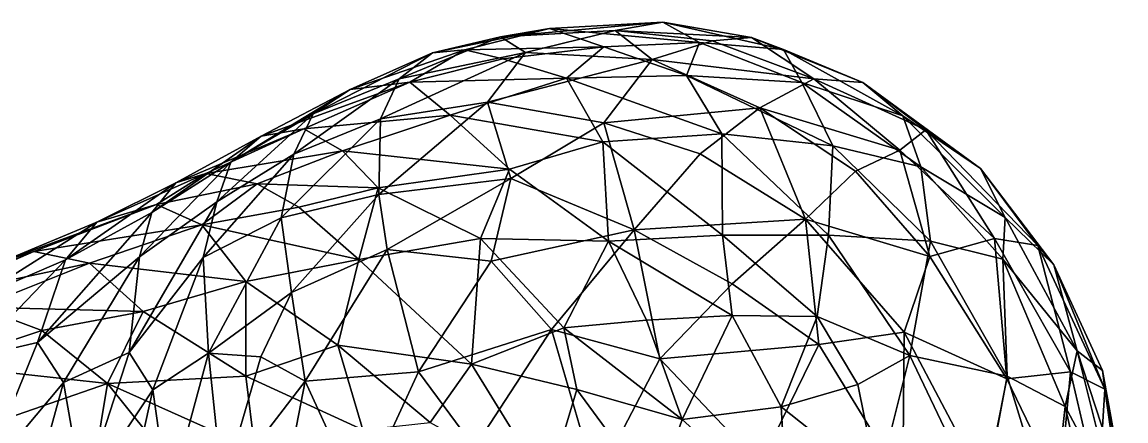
# Model space of a CAD drawing. Extents: x 373697 to 374058, y 6959904 to 6960301.
# Drawn here: x 373995.43 to 374034.31, y 6960139.46 to 6960153.51 of the extents above; entities that cross this region are included whole.
import ezdxf

# ---------------------------------------------------------------- set-up
doc = ezdxf.new("R2010")
doc.units = 0
doc.layers.add('Bht_Fk', color=7, linetype='CONTINUOUS')

msp = doc.modelspace()

# ---------------------------------------------------------------- linework, layer by layer
at = {"layer": 'Bht_Fk'}
for points in [[(374018.001, 6960153.511, 125.542), (374012.284, 6960152.988, 123.894), (374014.007, 6960153.281, 122.673)], [(374016.317, 6960153.218, 126.79), (374012.284, 6960152.988, 123.894), (374018.001, 6960153.511, 125.542)], [(374018.001, 6960153.511, 125.542), (374014.007, 6960153.281, 122.673), (374019.284, 6960152.79, 124.146)], [(374016.317, 6960153.218, 126.79), (374018.001, 6960153.511, 125.542), (374021.116, 6960152.963, 127.759)], [(374021.116, 6960152.963, 127.759), (374018.001, 6960153.511, 125.542), (374022.247, 6960152.54, 126.727)], [(374018.001, 6960153.511, 125.542), (374019.284, 6960152.79, 124.146), (374022.247, 6960152.54, 126.727)], [(374014.007, 6960153.281, 122.673), (374009.883, 6960152.43, 121.489), (374011.03, 6960152.536, 120.52)], [(374012.284, 6960152.988, 123.894), (374009.883, 6960152.43, 121.489), (374014.007, 6960153.281, 122.673)], [(374014.007, 6960153.281, 122.673), (374011.03, 6960152.536, 120.52), (374015.918, 6960152.644, 121.742)], [(374016.317, 6960153.218, 126.79), (374013.165, 6960152.436, 126.192), (374012.284, 6960152.988, 123.894)], [(374013.165, 6960152.436, 126.192), (374016.317, 6960153.218, 126.79), (374017.62, 6960152.197, 128.952)], [(374014.007, 6960153.281, 122.673), (374015.918, 6960152.644, 121.742), (374019.284, 6960152.79, 124.146)], [(374016.317, 6960153.218, 126.79), (374019.734, 6960152.851, 128.627), (374017.62, 6960152.197, 128.952)], [(374016.317, 6960153.218, 126.79), (374021.116, 6960152.963, 127.759), (374019.734, 6960152.851, 128.627)], [(374012.284, 6960152.988, 123.894), (374008.712, 6960151.509, 122.812), (374009.883, 6960152.43, 121.489)], [(374008.712, 6960151.509, 122.812), (374012.284, 6960152.988, 123.894), (374013.165, 6960152.436, 126.192)], [(374018.835, 6960151.626, 122.032), (374019.284, 6960152.79, 124.146), (374015.918, 6960152.644, 121.742)], [(374017.62, 6960152.197, 128.952), (374019.734, 6960152.851, 128.627), (374023.321, 6960151.513, 130.481)], [(374022.893, 6960151.384, 125.212), (374019.284, 6960152.79, 124.146), (374018.835, 6960151.626, 122.032)], [(374022.247, 6960152.54, 126.727), (374019.284, 6960152.79, 124.146), (374022.893, 6960151.384, 125.212)], [(374019.734, 6960152.851, 128.627), (374021.116, 6960152.963, 127.759), (374023.321, 6960151.513, 130.481)], [(374021.116, 6960152.963, 127.759), (374022.247, 6960152.54, 126.727), (374025.048, 6960151.381, 129.158)], [(374023.321, 6960151.513, 130.481), (374021.116, 6960152.963, 127.759), (374025.048, 6960151.381, 129.158)], [(374009.883, 6960152.43, 121.489), (374005.687, 6960150.278, 120.23), (374006.987, 6960151.134, 118.955)], [(374008.712, 6960151.509, 122.812), (374005.687, 6960150.278, 120.23), (374009.883, 6960152.43, 121.489)], [(374011.03, 6960152.536, 120.52), (374006.987, 6960151.134, 118.955), (374009.087, 6960151.399, 117.901)], [(374006.987, 6960151.134, 118.955), (374011.03, 6960152.536, 120.52), (374009.883, 6960152.43, 121.489)], [(374011.824, 6960150.685, 127.084), (374008.049, 6960150.104, 124.249), (374013.165, 6960152.436, 126.192)], [(374013.165, 6960152.436, 126.192), (374008.049, 6960150.104, 124.249), (374008.712, 6960151.509, 122.812)], [(374009.087, 6960151.399, 117.901), (374012.367, 6960152.222, 119.674), (374011.03, 6960152.536, 120.52)], [(374015.918, 6960152.644, 121.742), (374011.03, 6960152.536, 120.52), (374012.367, 6960152.222, 119.674)], [(374011.824, 6960150.685, 127.084), (374013.165, 6960152.436, 126.192), (374017.62, 6960152.197, 128.952)], [(374015.918, 6960152.644, 121.742), (374012.367, 6960152.222, 119.674), (374014.606, 6960151.535, 119.512)], [(374018.835, 6960151.626, 122.032), (374015.918, 6960152.644, 121.742), (374014.606, 6960151.535, 119.512)], [(374026.452, 6960150.211, 127.868), (374022.247, 6960152.54, 126.727), (374022.893, 6960151.384, 125.212)], [(374025.048, 6960151.381, 129.158), (374022.247, 6960152.54, 126.727), (374026.452, 6960150.211, 127.868)], [(374012.367, 6960152.222, 119.674), (374009.087, 6960151.399, 117.901), (374014.606, 6960151.535, 119.512)], [(374011.824, 6960150.685, 127.084), (374017.62, 6960152.197, 128.952), (374015.922, 6960149.966, 129.969)], [(374015.922, 6960149.966, 129.969), (374017.62, 6960152.197, 128.952), (374021.412, 6960150.489, 131.5)], [(374021.412, 6960150.489, 131.5), (374017.62, 6960152.197, 128.952), (374023.321, 6960151.513, 130.481)], [(374008.049, 6960150.104, 124.249), (374005.001, 6960148.862, 121.688), (374008.712, 6960151.509, 122.812)], [(374005.687, 6960150.278, 120.23), (374008.712, 6960151.509, 122.812), (374005.001, 6960148.862, 121.688)], [(374009.087, 6960151.399, 117.901), (374010.503, 6960150.238, 116.337), (374014.606, 6960151.535, 119.512)], [(374010.503, 6960150.238, 116.337), (374015.886, 6960149.291, 118.075), (374014.606, 6960151.535, 119.512)], [(374014.606, 6960151.535, 119.512), (374020.08, 6960149.573, 120.967), (374018.835, 6960151.626, 122.032)], [(374014.606, 6960151.535, 119.512), (374015.886, 6960149.291, 118.075), (374020.08, 6960149.573, 120.967)], [(374023.988, 6960149.149, 123.802), (374018.835, 6960151.626, 122.032), (374020.08, 6960149.573, 120.967)], [(374018.835, 6960151.626, 122.032), (374023.988, 6960149.149, 123.802), (374022.893, 6960151.384, 125.212)], [(374021.412, 6960150.489, 131.5), (374023.321, 6960151.513, 130.481), (374026.346, 6960148.997, 132.625)], [(374023.321, 6960151.513, 130.481), (374027.257, 6960149.715, 131.135), (374026.346, 6960148.997, 132.625)], [(374025.048, 6960151.381, 129.158), (374027.257, 6960149.715, 131.135), (374023.321, 6960151.513, 130.481)], [(374002.783, 6960148.576, 117.66), (374003.857, 6960149.487, 116.396), (374006.987, 6960151.134, 118.955)], [(374005.687, 6960150.278, 120.23), (374002.783, 6960148.576, 117.66), (374006.987, 6960151.134, 118.955)], [(374006.987, 6960151.134, 118.955), (374003.857, 6960149.487, 116.396), (374009.087, 6960151.399, 117.901)], [(374003.857, 6960149.487, 116.396), (374005.349, 6960149.749, 115.08), (374009.087, 6960151.399, 117.901)], [(374005.349, 6960149.749, 115.08), (374010.503, 6960150.238, 116.337), (374009.087, 6960151.399, 117.901)], [(374026.452, 6960150.211, 127.868), (374022.893, 6960151.384, 125.212), (374027.086, 6960148.413, 126.311)], [(374022.893, 6960151.384, 125.212), (374023.988, 6960149.149, 123.802), (374027.086, 6960148.413, 126.311)], [(374029.185, 6960148.355, 130.296), (374027.257, 6960149.715, 131.135), (374025.048, 6960151.381, 129.158)], [(374029.185, 6960148.355, 130.296), (374025.048, 6960151.381, 129.158), (374026.452, 6960150.211, 127.868)], [(374011.824, 6960150.685, 127.084), (374012.644, 6960148.006, 129.241), (374007.995, 6960147.436, 126.147)], [(374011.824, 6960150.685, 127.084), (374007.995, 6960147.436, 126.147), (374008.049, 6960150.104, 124.249)], [(374011.824, 6960150.685, 127.084), (374015.922, 6960149.966, 129.969), (374012.644, 6960148.006, 129.241)], [(374019.309, 6960148.874, 131.879), (374015.922, 6960149.966, 129.969), (374021.412, 6960150.489, 131.5)], [(374019.309, 6960148.874, 131.879), (374021.412, 6960150.489, 131.5), (374023.023, 6960146.565, 133.685)], [(374021.412, 6960150.489, 131.5), (374024.78, 6960148.26, 133.228), (374023.023, 6960146.565, 133.685)], [(374026.346, 6960148.997, 132.625), (374024.78, 6960148.26, 133.228), (374021.412, 6960150.489, 131.5)], [(374005.687, 6960150.278, 120.23), (374005.001, 6960148.862, 121.688), (374002.29, 6960147.178, 119.175)], [(374005.687, 6960150.278, 120.23), (374002.29, 6960147.178, 119.175), (374002.783, 6960148.576, 117.66)], [(374008.049, 6960150.104, 124.249), (374007.995, 6960147.436, 126.147), (374004.553, 6960146.619, 123.111)], [(374005.001, 6960148.862, 121.688), (374008.049, 6960150.104, 124.249), (374004.553, 6960146.619, 123.111)], [(374005.349, 6960149.749, 115.08), (374006.716, 6960148.975, 113.676), (374010.503, 6960150.238, 116.337)], [(374006.716, 6960148.975, 113.676), (374012.596, 6960148.328, 115.52), (374010.503, 6960150.238, 116.337)], [(374012.596, 6960148.328, 115.52), (374015.886, 6960149.291, 118.075), (374010.503, 6960150.238, 116.337)], [(374012.644, 6960148.006, 129.241), (374015.922, 6960149.966, 129.969), (374016.992, 6960146.198, 131.993)], [(374015.922, 6960149.966, 129.969), (374019.309, 6960148.874, 131.879), (374016.992, 6960146.198, 131.993)], [(374029.185, 6960148.355, 130.296), (374026.452, 6960150.211, 127.868), (374030.052, 6960146.625, 128.952)], [(374026.452, 6960150.211, 127.868), (374027.086, 6960148.413, 126.311), (374030.052, 6960146.625, 128.952)], [(374000.845, 6960147.846, 113.701), (374005.349, 6960149.749, 115.08), (374003.857, 6960149.487, 116.396)], [(374000.845, 6960147.846, 113.701), (374001.905, 6960148.177, 112.653), (374005.349, 6960149.749, 115.08)], [(374001.905, 6960148.177, 112.653), (374006.716, 6960148.975, 113.676), (374005.349, 6960149.749, 115.08)], [(374015.886, 6960149.291, 118.075), (374020.102, 6960146.007, 118.833), (374020.08, 6960149.573, 120.967)], [(374023.829, 6960146.01, 121.62), (374023.988, 6960149.149, 123.802), (374020.08, 6960149.573, 120.967)], [(374020.08, 6960149.573, 120.967), (374020.102, 6960146.007, 118.833), (374023.829, 6960146.01, 121.62)], [(374029.68, 6960145.886, 133.716), (374026.346, 6960148.997, 132.625), (374027.257, 6960149.715, 131.135)], [(374031.207, 6960145.64, 132.406), (374029.68, 6960145.886, 133.716), (374027.257, 6960149.715, 131.135)], [(374029.185, 6960148.355, 130.296), (374031.207, 6960145.64, 132.406), (374027.257, 6960149.715, 131.135)], [(373999.996, 6960146.808, 115.14), (374003.857, 6960149.487, 116.396), (374002.783, 6960148.576, 117.66)], [(374000.845, 6960147.846, 113.701), (374003.857, 6960149.487, 116.396), (373999.996, 6960146.808, 115.14)], [(374012.596, 6960148.328, 115.52), (374016.079, 6960145.791, 116.047), (374015.886, 6960149.291, 118.075)], [(374015.886, 6960149.291, 118.075), (374016.079, 6960145.791, 116.047), (374020.102, 6960146.007, 118.833)], [(374001.808, 6960145.222, 120.319), (374005.001, 6960148.862, 121.688), (374004.553, 6960146.619, 123.111)], [(374001.808, 6960145.222, 120.319), (374002.29, 6960147.178, 119.175), (374005.001, 6960148.862, 121.688)], [(374001.905, 6960148.177, 112.653), (374003.709, 6960147.816, 111.471), (374006.716, 6960148.975, 113.676)], [(374003.709, 6960147.816, 111.471), (374007.969, 6960147.674, 112.695), (374006.716, 6960148.975, 113.676)], [(374006.716, 6960148.975, 113.676), (374007.969, 6960147.674, 112.695), (374012.596, 6960148.328, 115.52)], [(374016.992, 6960146.198, 131.993), (374019.309, 6960148.874, 131.879), (374023.023, 6960146.565, 133.685)], [(374027.43, 6960145.795, 124.733), (374023.988, 6960149.149, 123.802), (374023.829, 6960146.01, 121.62)], [(374023.988, 6960149.149, 123.802), (374027.43, 6960145.795, 124.733), (374027.086, 6960148.413, 126.311)], [(374024.78, 6960148.26, 133.228), (374026.346, 6960148.997, 132.625), (374027.406, 6960145.256, 134.483)], [(374026.346, 6960148.997, 132.625), (374029.68, 6960145.886, 133.716), (374027.406, 6960145.256, 134.483)], [(374002.29, 6960147.178, 119.175), (373999.563, 6960145.237, 116.668), (374002.783, 6960148.576, 117.66)], [(374002.783, 6960148.576, 117.66), (373999.563, 6960145.237, 116.668), (373999.996, 6960146.808, 115.14)], [(374027.086, 6960148.413, 126.311), (374029.975, 6960145.162, 127.311), (374030.052, 6960146.625, 128.952)], [(374027.43, 6960145.795, 124.733), (374029.975, 6960145.162, 127.311), (374027.086, 6960148.413, 126.311)], [(374001.905, 6960148.177, 112.653), (374000.845, 6960147.846, 113.701), (373998.066, 6960146.468, 111.189)], [(374000.168, 6960147.09, 110.159), (374001.905, 6960148.177, 112.653), (373998.066, 6960146.468, 111.189)], [(374003.709, 6960147.816, 111.471), (374001.905, 6960148.177, 112.653), (374000.168, 6960147.09, 110.159)], [(374011.573, 6960145.891, 113.347), (374012.596, 6960148.328, 115.52), (374007.969, 6960147.674, 112.695)], [(374012.644, 6960148.006, 129.241), (374008.295, 6960145.5, 127.306), (374007.995, 6960147.436, 126.147)], [(374012.644, 6960148.006, 129.241), (374011.958, 6960145.084, 129.889), (374008.295, 6960145.5, 127.306)], [(374011.573, 6960145.891, 113.347), (374016.079, 6960145.791, 116.047), (374012.596, 6960148.328, 115.52)], [(374011.958, 6960145.084, 129.889), (374012.644, 6960148.006, 129.241), (374016.992, 6960146.198, 131.993)], [(374024.78, 6960148.26, 133.228), (374027.406, 6960145.256, 134.483), (374023.023, 6960146.565, 133.685)], [(374031.772, 6960144.955, 130.947), (374029.185, 6960148.355, 130.296), (374030.052, 6960146.625, 128.952)], [(374031.207, 6960145.64, 132.406), (374029.185, 6960148.355, 130.296), (374031.772, 6960144.955, 130.947)], [(374000.845, 6960147.846, 113.701), (373996.957, 6960145.132, 112.525), (373998.066, 6960146.468, 111.189)], [(373999.996, 6960146.808, 115.14), (373996.957, 6960145.132, 112.525), (374000.845, 6960147.846, 113.701)], [(374001.76, 6960146.366, 108.91), (374003.709, 6960147.816, 111.471), (374000.168, 6960147.09, 110.159)], [(374005.181, 6960146.997, 110.847), (374003.709, 6960147.816, 111.471), (374001.76, 6960146.366, 108.91)], [(374003.709, 6960147.816, 111.471), (374005.181, 6960146.997, 110.847), (374007.969, 6960147.674, 112.695)], [(374007.292, 6960145.15, 110.364), (374007.969, 6960147.674, 112.695), (374005.181, 6960146.997, 110.847)], [(374007.969, 6960147.674, 112.695), (374007.292, 6960145.15, 110.364), (374011.573, 6960145.891, 113.347)], [(374004.553, 6960146.619, 123.111), (374007.995, 6960147.436, 126.147), (374004.923, 6960143.984, 124.921)], [(374007.995, 6960147.436, 126.147), (374008.295, 6960145.5, 127.306), (374004.923, 6960143.984, 124.921)], [(373998.066, 6960146.468, 111.189), (373994.796, 6960145.1, 108.472), (374000.168, 6960147.09, 110.159)], [(374000.168, 6960147.09, 110.159), (373994.796, 6960145.1, 108.472), (373995.846, 6960145.431, 107.074)], [(374001.76, 6960146.366, 108.91), (374000.168, 6960147.09, 110.159), (373995.846, 6960145.431, 107.074)], [(374002.29, 6960147.178, 119.175), (374001.808, 6960145.222, 120.319), (373999.201, 6960141.868, 118.392)], [(373999.563, 6960145.237, 116.668), (374002.29, 6960147.178, 119.175), (373999.201, 6960141.868, 118.392)], [(374007.292, 6960145.15, 110.364), (374005.181, 6960146.997, 110.847), (374001.76, 6960146.366, 108.91)], [(373998.066, 6960146.468, 111.189), (373996.957, 6960145.132, 112.525), (373993.857, 6960143.813, 109.9)], [(373994.796, 6960145.1, 108.472), (373998.066, 6960146.468, 111.189), (373993.857, 6960143.813, 109.9)], [(373999.996, 6960146.808, 115.14), (373999.563, 6960145.237, 116.668), (373995.977, 6960142.225, 113.85)], [(373996.957, 6960145.132, 112.525), (373999.996, 6960146.808, 115.14), (373995.977, 6960142.225, 113.85)], [(374001.991, 6960141.852, 122.272), (374001.808, 6960145.222, 120.319), (374004.553, 6960146.619, 123.111)], [(374001.991, 6960141.852, 122.272), (374004.553, 6960146.619, 123.111), (374004.923, 6960143.984, 124.921)], [(374020.44, 6960144.287, 133.694), (374016.992, 6960146.198, 131.993), (374023.023, 6960146.565, 133.685)], [(374023.023, 6960146.565, 133.685), (374023.494, 6960142.151, 134.786), (374020.44, 6960144.287, 133.694)], [(374026.494, 6960142.587, 135.139), (374023.494, 6960142.151, 134.786), (374023.023, 6960146.565, 133.685)], [(374023.023, 6960146.565, 133.685), (374027.406, 6960145.256, 134.483), (374026.494, 6960142.587, 135.139)], [(374032.586, 6960141.935, 129.365), (374030.052, 6960146.625, 128.952), (374029.975, 6960145.162, 127.311)], [(374032.586, 6960141.935, 129.365), (374031.772, 6960144.955, 130.947), (374030.052, 6960146.625, 128.952)], [(373997.807, 6960145.023, 106.027), (374001.76, 6960146.366, 108.91), (373995.846, 6960145.431, 107.074)], [(374003.311, 6960144.378, 107.594), (374001.76, 6960146.366, 108.91), (373997.807, 6960145.023, 106.027)], [(374001.76, 6960146.366, 108.91), (374003.311, 6960144.378, 107.594), (374007.292, 6960145.15, 110.364)], [(374016.992, 6960146.198, 131.993), (374014.073, 6960142.678, 131.565), (374011.958, 6960145.084, 129.889)], [(374016.992, 6960146.198, 131.993), (374017.889, 6960141.646, 133.305), (374014.073, 6960142.678, 131.565)], [(374016.992, 6960146.198, 131.993), (374020.44, 6960144.287, 133.694), (374017.889, 6960141.646, 133.305)], [(374011.573, 6960145.891, 113.347), (374007.292, 6960145.15, 110.364), (374011.257, 6960141.46, 111.055)], [(374011.573, 6960145.891, 113.347), (374011.257, 6960141.46, 111.055), (374014.516, 6960142.737, 113.709)], [(374011.573, 6960145.891, 113.347), (374014.516, 6960142.737, 113.709), (374016.079, 6960145.791, 116.047)], [(374014.516, 6960142.737, 113.709), (374017.422, 6960143.006, 115.74), (374016.079, 6960145.791, 116.047)], [(374016.079, 6960145.791, 116.047), (374020.439, 6960143.181, 117.875), (374020.102, 6960146.007, 118.833)], [(374017.422, 6960143.006, 115.74), (374020.439, 6960143.181, 117.875), (374016.079, 6960145.791, 116.047)], [(374020.102, 6960146.007, 118.833), (374023.435, 6960143.137, 120.048), (374023.829, 6960146.01, 121.62)], [(374020.439, 6960143.181, 117.875), (374023.435, 6960143.137, 120.048), (374020.102, 6960146.007, 118.833)], [(374023.435, 6960143.137, 120.048), (374026.692, 6960141.762, 122.256), (374023.829, 6960146.01, 121.62)], [(374026.692, 6960141.762, 122.256), (374027.43, 6960145.795, 124.733), (374023.829, 6960146.01, 121.62)], [(374027.43, 6960145.795, 124.733), (374026.692, 6960141.762, 122.256), (374030.13, 6960141.044, 125.349)], [(374027.406, 6960145.256, 134.483), (374029.68, 6960145.886, 133.716), (374030.115, 6960140.941, 135.248)], [(374029.975, 6960145.162, 127.311), (374027.43, 6960145.795, 124.733), (374030.13, 6960141.044, 125.349)], [(374029.68, 6960145.886, 133.716), (374032.351, 6960141.19, 134.301), (374030.115, 6960140.941, 135.248)], [(374032.351, 6960141.19, 134.301), (374029.68, 6960145.886, 133.716), (374031.207, 6960145.64, 132.406)], [(373994.796, 6960145.1, 108.472), (373990.856, 6960143.363, 105.621), (373995.846, 6960145.431, 107.074)], [(373995.846, 6960145.431, 107.074), (373990.856, 6960143.363, 105.621), (373992.085, 6960143.794, 104.269)], [(373997.807, 6960145.023, 106.027), (373995.846, 6960145.431, 107.074), (373992.085, 6960143.794, 104.269)], [(374004.923, 6960143.984, 124.921), (374008.295, 6960145.5, 127.306), (374005.4, 6960140.859, 126.303)], [(374008.295, 6960145.5, 127.306), (374009.389, 6960141.196, 129.276), (374005.4, 6960140.859, 126.303)], [(374008.295, 6960145.5, 127.306), (374011.958, 6960145.084, 129.889), (374009.389, 6960141.196, 129.276)], [(374033.564, 6960140.575, 132.76), (374031.207, 6960145.64, 132.406), (374031.772, 6960144.955, 130.947)], [(374032.351, 6960141.19, 134.301), (374031.207, 6960145.64, 132.406), (374033.564, 6960140.575, 132.76)], [(373993.918, 6960143.47, 103.298), (373997.807, 6960145.023, 106.027), (373992.085, 6960143.794, 104.269)], [(373996.957, 6960145.132, 112.525), (373995.977, 6960142.225, 113.85), (373993.635, 6960141.679, 111.505)], [(373993.857, 6960143.813, 109.9), (373996.957, 6960145.132, 112.525), (373993.635, 6960141.679, 111.505)], [(373999.693, 6960143.32, 104.945), (373997.807, 6960145.023, 106.027), (373993.918, 6960143.47, 103.298)], [(373995.977, 6960142.225, 113.85), (373999.563, 6960145.237, 116.668), (373996.888, 6960140.813, 115.689)], [(373999.563, 6960145.237, 116.668), (373999.201, 6960141.868, 118.392), (373996.888, 6960140.813, 115.689)], [(374003.311, 6960144.378, 107.594), (373997.807, 6960145.023, 106.027), (373999.693, 6960143.32, 104.945)], [(374001.808, 6960145.222, 120.319), (374000.032, 6960140.555, 120.044), (373999.201, 6960141.868, 118.392)], [(374001.991, 6960141.852, 122.272), (374000.032, 6960140.555, 120.044), (374001.808, 6960145.222, 120.319)], [(374007.292, 6960145.15, 110.364), (374003.311, 6960144.378, 107.594), (374006.555, 6960142.131, 108.11)], [(374011.257, 6960141.46, 111.055), (374007.292, 6960145.15, 110.364), (374006.555, 6960142.131, 108.11)], [(374011.958, 6960145.084, 129.889), (374014.073, 6960142.678, 131.565), (374009.389, 6960141.196, 129.276)], [(374030.115, 6960140.941, 135.248), (374026.494, 6960142.587, 135.139), (374027.406, 6960145.256, 134.483)], [(374029.975, 6960145.162, 127.311), (374032.172, 6960139.972, 127.544), (374032.586, 6960141.935, 129.365)], [(374030.13, 6960141.044, 125.349), (374032.172, 6960139.972, 127.544), (374029.975, 6960145.162, 127.311)], [(374033.48, 6960141.235, 131.337), (374031.772, 6960144.955, 130.947), (374032.586, 6960141.935, 129.365)], [(374033.564, 6960140.575, 132.76), (374031.772, 6960144.955, 130.947), (374033.48, 6960141.235, 131.337)], [(374003.309, 6960141.037, 105.462), (374003.311, 6960144.378, 107.594), (373999.693, 6960143.32, 104.945)], [(374006.555, 6960142.131, 108.11), (374003.311, 6960144.378, 107.594), (374003.309, 6960141.037, 105.462)], [(374017.889, 6960141.646, 133.305), (374020.44, 6960144.287, 133.694), (374023.494, 6960142.151, 134.786)], [(374001.991, 6960141.852, 122.272), (374004.923, 6960143.984, 124.921), (374003.838, 6960141.716, 124.55)], [(374003.838, 6960141.716, 124.55), (374004.923, 6960143.984, 124.921), (374005.4, 6960140.859, 126.303)], [(373992.469, 6960141.442, 100.904), (373996.129, 6960142.652, 102.915), (373993.918, 6960143.47, 103.298)], [(373993.918, 6960143.47, 103.298), (373996.129, 6960142.652, 102.915), (373999.693, 6960143.32, 104.945)], [(373998.435, 6960140.782, 102.585), (373999.693, 6960143.32, 104.945), (373996.129, 6960142.652, 102.915)], [(374003.309, 6960141.037, 105.462), (373999.693, 6960143.32, 104.945), (373998.435, 6960140.782, 102.585)], [(374014.516, 6960142.737, 113.709), (374018.681, 6960139.515, 115.594), (374017.422, 6960143.006, 115.74)], [(374017.422, 6960143.006, 115.74), (374018.681, 6960139.515, 115.594), (374020.439, 6960143.181, 117.875)], [(374018.681, 6960139.515, 115.594), (374022.165, 6960139.964, 118.154), (374020.439, 6960143.181, 117.875)], [(374020.439, 6960143.181, 117.875), (374022.165, 6960139.964, 118.154), (374023.435, 6960143.137, 120.048)], [(374022.165, 6960139.964, 118.154), (374024.871, 6960140.745, 120.396), (374023.435, 6960143.137, 120.048)], [(374023.435, 6960143.137, 120.048), (374024.871, 6960140.745, 120.396), (374026.692, 6960141.762, 122.256)], [(373992.469, 6960141.442, 100.904), (373998.435, 6960140.782, 102.585), (373996.129, 6960142.652, 102.915)], [(374009.389, 6960141.196, 129.276), (374014.073, 6960142.678, 131.565), (374011.36, 6960138.524, 130.812)], [(374011.257, 6960141.46, 111.055), (374014.967, 6960140.567, 113.298), (374014.516, 6960142.737, 113.709)], [(374014.073, 6960142.678, 131.565), (374015.635, 6960137.328, 132.822), (374011.36, 6960138.524, 130.812)], [(374014.073, 6960142.678, 131.565), (374017.889, 6960141.646, 133.305), (374015.635, 6960137.328, 132.822)], [(374018.681, 6960139.515, 115.594), (374014.516, 6960142.737, 113.709), (374014.967, 6960140.567, 113.298)], [(374023.494, 6960142.151, 134.786), (374026.494, 6960142.587, 135.139), (374026.455, 6960137.329, 135.586)], [(374026.455, 6960137.329, 135.586), (374026.494, 6960142.587, 135.139), (374029.363, 6960137.169, 135.581)], [(374026.494, 6960142.587, 135.139), (374030.115, 6960140.941, 135.248), (374029.363, 6960137.169, 135.581)], [(373993.635, 6960141.679, 111.505), (373995.977, 6960142.225, 113.85), (373993.991, 6960137.367, 113.381)], [(373995.977, 6960142.225, 113.85), (373996.888, 6960140.813, 115.689), (373993.991, 6960137.367, 113.381)], [(373996.888, 6960140.813, 115.689), (373999.201, 6960141.868, 118.392), (373997.587, 6960136.871, 117.516)], [(374000.032, 6960140.555, 120.044), (373997.587, 6960136.871, 117.516), (373999.201, 6960141.868, 118.392)], [(374001.991, 6960141.852, 122.272), (374000.592, 6960136.639, 121.594), (374000.032, 6960140.555, 120.044)], [(374000.592, 6960136.639, 121.594), (374001.991, 6960141.852, 122.272), (374002.489, 6960137.07, 123.973)], [(374002.489, 6960137.07, 123.973), (374001.991, 6960141.852, 122.272), (374003.838, 6960141.716, 124.55)], [(374007.431, 6960139.153, 107.416), (374006.555, 6960142.131, 108.11), (374003.309, 6960141.037, 105.462)], [(374009.805, 6960139.409, 109.274), (374006.555, 6960142.131, 108.11), (374007.431, 6960139.153, 107.416)], [(374011.257, 6960141.46, 111.055), (374006.555, 6960142.131, 108.11), (374009.805, 6960139.409, 109.274)], [(374017.889, 6960141.646, 133.305), (374023.494, 6960142.151, 134.786), (374021.429, 6960137.929, 134.659)], [(374021.429, 6960137.929, 134.659), (374023.494, 6960142.151, 134.786), (374026.455, 6960137.329, 135.586)], [(374033.879, 6960136.764, 129.686), (374032.586, 6960141.935, 129.365), (374032.172, 6960139.972, 127.544)], [(374032.586, 6960141.935, 129.365), (374033.879, 6960136.764, 129.686), (374034.309, 6960136.699, 131.568)], [(374034.309, 6960136.699, 131.568), (374033.48, 6960141.235, 131.337), (374032.586, 6960141.935, 129.365)], [(373992.469, 6960141.442, 100.904), (373994.37, 6960139.366, 100.048), (373998.435, 6960140.782, 102.585)], [(374003.838, 6960141.716, 124.55), (374005.4, 6960140.859, 126.303), (374002.489, 6960137.07, 123.973)], [(374013.933, 6960137.117, 111.7), (374011.257, 6960141.46, 111.055), (374009.805, 6960139.409, 109.274)], [(374014.967, 6960140.567, 113.298), (374011.257, 6960141.46, 111.055), (374013.933, 6960137.117, 111.7)], [(374021.429, 6960137.929, 134.659), (374015.635, 6960137.328, 132.822), (374017.889, 6960141.646, 133.305)], [(374024.871, 6960140.745, 120.396), (374025.565, 6960137.26, 120.14), (374026.692, 6960141.762, 122.256)], [(374026.692, 6960141.762, 122.256), (374025.565, 6960137.26, 120.14), (374029.262, 6960136.406, 123.226)], [(374026.692, 6960141.762, 122.256), (374029.262, 6960136.406, 123.226), (374030.13, 6960141.044, 125.349)], [(374003.628, 6960138.451, 104.437), (374003.309, 6960141.037, 105.462), (373998.435, 6960140.782, 102.585)], [(374003.309, 6960141.037, 105.462), (374003.628, 6960138.451, 104.437), (374007.431, 6960139.153, 107.416)], [(374005.4, 6960140.859, 126.303), (374009.389, 6960141.196, 129.276), (374007.311, 6960136.683, 128.58)], [(374009.389, 6960141.196, 129.276), (374011.36, 6960138.524, 130.812), (374007.311, 6960136.683, 128.58)], [(374029.262, 6960136.406, 123.226), (374031.706, 6960135.868, 125.822), (374030.13, 6960141.044, 125.349)], [(374031.985, 6960137.076, 135.057), (374030.115, 6960140.941, 135.248), (374032.351, 6960141.19, 134.301)], [(374030.13, 6960141.044, 125.349), (374031.706, 6960135.868, 125.822), (374032.172, 6960139.972, 127.544)], [(374031.985, 6960137.076, 135.057), (374032.351, 6960141.19, 134.301), (374033.338, 6960136.969, 134.161)], [(374032.351, 6960141.19, 134.301), (374033.564, 6960140.575, 132.76), (374033.338, 6960136.969, 134.161)], [(374033.564, 6960140.575, 132.76), (374033.48, 6960141.235, 131.337), (374034.309, 6960136.699, 131.568)], [(373996.888, 6960140.813, 115.689), (373995.793, 6960136.862, 115.347), (373993.991, 6960137.367, 113.381)], [(373998.435, 6960140.782, 102.585), (373994.37, 6960139.366, 100.048), (373997.772, 6960136.727, 100.276)], [(373996.888, 6960140.813, 115.689), (373997.587, 6960136.871, 117.516), (373995.793, 6960136.862, 115.347)], [(373997.772, 6960136.727, 100.276), (374000.632, 6960138.045, 102.373), (373998.435, 6960140.782, 102.585)], [(374000.632, 6960138.045, 102.373), (374003.628, 6960138.451, 104.437), (373998.435, 6960140.782, 102.585)], [(374002.489, 6960137.07, 123.973), (374005.4, 6960140.859, 126.303), (374004.726, 6960137.347, 126.381)], [(374004.726, 6960137.347, 126.381), (374005.4, 6960140.859, 126.303), (374007.311, 6960136.683, 128.58)], [(374025.565, 6960137.26, 120.14), (374024.871, 6960140.745, 120.396), (374022.165, 6960139.964, 118.154)], [(374029.363, 6960137.169, 135.581), (374030.115, 6960140.941, 135.248), (374031.985, 6960137.076, 135.057)], [(374000.032, 6960140.555, 120.044), (373999.264, 6960137.058, 119.731), (373997.587, 6960136.871, 117.516)], [(374000.032, 6960140.555, 120.044), (374000.592, 6960136.639, 121.594), (373999.264, 6960137.058, 119.731)], [(374014.967, 6960140.567, 113.298), (374013.933, 6960137.117, 111.7), (374017.737, 6960136.804, 114.37)], [(374018.681, 6960139.515, 115.594), (374014.967, 6960140.567, 113.298), (374017.737, 6960136.804, 114.37)], [(374033.564, 6960140.575, 132.76), (374034.099, 6960136.87, 133.091), (374033.338, 6960136.969, 134.161)], [(374034.099, 6960136.87, 133.091), (374033.564, 6960140.575, 132.76), (374034.309, 6960136.699, 131.568)], [(374018.681, 6960139.515, 115.594), (374022.392, 6960136.156, 117.518), (374022.165, 6960139.964, 118.154)], [(374025.565, 6960137.26, 120.14), (374022.165, 6960139.964, 118.154), (374022.392, 6960136.156, 117.518)], [(374032.172, 6960139.972, 127.544), (374031.706, 6960135.868, 125.822), (374032.953, 6960136.527, 127.676)], [(374032.953, 6960136.527, 127.676), (374033.879, 6960136.764, 129.686), (374032.172, 6960139.972, 127.544)], [(374018.681, 6960139.515, 115.594), (374017.737, 6960136.804, 114.37), (374022.392, 6960136.156, 117.518)]]:
    msp.add_3dface(points, dxfattribs=at)

doc.saveas('drawing.dxf')
